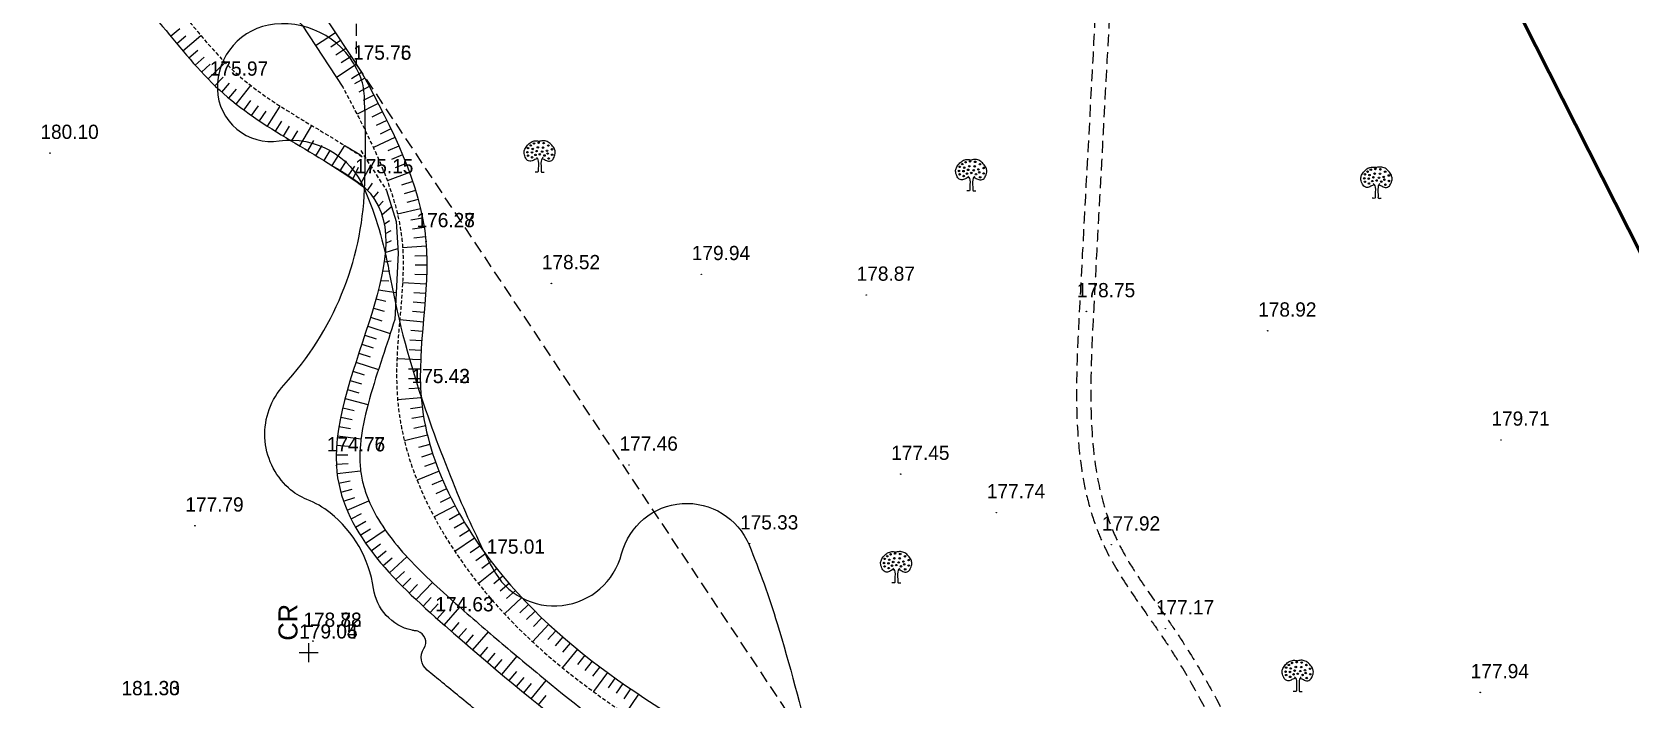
# Model space of a CAD drawing. Extents: x -83928 to -81707, y 15464 to 18601.
# Drawn here: x -83379.1 to -83042.4, y 17035.5 to 17176.1 of the extents above; entities that cross this region are included whole.
import ezdxf

# ---------------------------------------------------------------- set-up
doc = ezdxf.new("R2010")
doc.units = 0
doc.header["$MEASUREMENT"] = 0
for name, pattern in [('ACAD_ISO03W100', [30, 12, -18]), ('INTERROMPU', [0.75, 0.5, -0.25]), ('Parcelle', [1.2, 0.8, -0.4])]:
    doc.linetypes.add(name, pattern=pattern)
doc.layers.add('ACCE', color=4, linetype='INTERROMPU', lineweight=25)
doc.layers.add('Work', color=9, linetype='Continuous', lineweight=50)
for name, color, linetype in [('ALT', 7, 'Continuous'), ('CNiv_1', 1, 'Continuous'), ('CODE', 2, 'Continuous'), ('ECOULEMENT', 160, 'ACAD_ISO03W100'), ('LIMITE', 40, 'INTERROMPU'), ('POINTS', 3, 'Continuous'), ('Talus', 5, 'Continuous')]:
    doc.layers.add(name, color=color, linetype=linetype)
doc.styles.add('TEXT', font='cyr2.shx')

# ---------------------------------------------------------------- blocks, each defined once
blk = doc.blocks.new('C16')
for p, q in [((-1, 0), (1, 0)), ((0, -1), (0, 1))]:
    blk.add_line(p, q)
at = {"style": 'TEXT'}
blk.add_text('CR', height=2, dxfattribs=at).set_placement((1.28, 1.19))

msp = doc.modelspace()

# ---------------------------------------------------------------- linework, layer by layer
at = {"extrusion": (0.003135, -0.012036, 0.999923)}
for p, q in [((-83320.74, 17043.26, 198.73), (-83320.74, 17047.26, 198.78)), ((-83320.74, 17043.26, 198.73), (-83320.74, 17047.26, 198.78)), ((-83318.74, 17045.26, 198.75), (-83322.74, 17045.26, 198.76)), ((-83318.74, 17045.26, 198.75), (-83322.74, 17045.26, 198.76))]:
    msp.add_line(p, q, dxfattribs=at)
at = {"linetype": 'ByBlock', "extrusion": (0.000932032, -0.005533, 0.999984)}
for centre in [(-83274.65, 17150.14, -162.28), (-83274.52, 17151.01, -162.28), (-83273.96, 17151.57, -162.28), (-83273.7, 17150.09, -162.28), (-83273.55, 17150.83, -162.28), (-83273.27, 17151.98, -162.28), (-83272.96, 17149.57, -162.28), (-83272.73, 17150.37, -162.28), (-83272.47, 17151.14, -162.28), (-83272.32, 17152.13, -162.28), (-83272.06, 17149.7, -162.28), (-83271.55, 17150.27, -162.28), (-83271.35, 17151.11, -162.28), (-83271.24, 17152.06, -162.28), (-83270.55, 17150.44, -162.28), (-83270.4, 17149.86, -162.28), (-83270.25, 17151.54, -162.28), (-83269.48, 17150.75, -162.28), (-83269.45, 17149.6, -162.28), (-83274.52, 17149.42, -162.28), (-83273.68, 17149.06, -162.28), (-83271.06, 17149.45, -162.28), (-83270.19, 17148.81, -162.28), (-83183.73, 17146.19, -162.28), (-83183.61, 17147.06, -162.28), (-83183.04, 17147.63, -162.28), (-83182.63, 17146.88, -162.28), (-83182.35, 17148.03, -162.28), (-83181.81, 17146.42, -162.28), (-83181.56, 17147.19, -162.28), (-83181.4, 17148.19, -162.28), (-83180.64, 17146.32, -162.28), (-83180.43, 17147.16, -162.28), (-83180.33, 17148.11, -162.28), (-83179.64, 17146.5, -162.28), (-83179.33, 17147.6, -162.28), (-83178.56, 17146.81, -162.28), (-83096.97, 17146.46, -162.28), (-83096.02, 17146.61, -162.28), (-83094.95, 17146.54, -162.28), (-83183.61, 17145.48, -162.28), (-83182.79, 17146.14, -162.28), (-83182.76, 17145.12, -162.28), (-83182.04, 17145.63, -162.28), (-83181.15, 17145.76, -162.28), (-83180.15, 17145.5, -162.28), (-83179.48, 17145.91, -162.28), (-83179.28, 17144.86, -162.28), (-83178.54, 17145.66, -162.28), (-83098.35, 17144.62, -162.28), (-83098.23, 17145.49, -162.28), (-83098.23, 17143.9, -162.28), (-83097.66, 17146.05, -162.28), (-83097.41, 17144.57, -162.28), (-83097.38, 17143.54, -162.28), (-83097.25, 17145.31, -162.28), (-83096.66, 17144.05, -162.28), (-83096.43, 17144.85, -162.28), (-83096.18, 17145.62, -162.28), (-83095.77, 17144.18, -162.28), (-83095.26, 17144.75, -162.28), (-83095.05, 17145.59, -162.28), (-83094.77, 17143.93, -162.28), (-83094.26, 17144.92, -162.28), (-83094.1, 17144.34, -162.28), (-83093.95, 17146.02, -162.28), (-83093.9, 17143.29, -162.28), (-83093.18, 17145.23, -162.28), (-83093.16, 17144.08, -162.28), (-83198.15, 17065.39, -162.28), (-83197.2, 17065.54, -162.28), (-83196.13, 17065.46, -162.28), (-83199.53, 17063.54, -162.28), (-83199.41, 17064.41, -162.28), (-83199.41, 17062.83, -162.28), (-83198.84, 17064.98, -162.28), (-83198.59, 17063.49, -162.28), (-83198.56, 17062.47, -162.28), (-83198.43, 17064.23, -162.28), (-83197.84, 17062.98, -162.28), (-83197.61, 17063.77, -162.28), (-83197.36, 17064.54, -162.28), (-83196.95, 17063.11, -162.28), (-83196.44, 17063.67, -162.28), (-83196.23, 17064.52, -162.28), (-83195.95, 17062.85, -162.28), (-83195.44, 17063.85, -162.28), (-83195.28, 17063.26, -162.28), (-83195.13, 17064.95, -162.28), (-83195.08, 17062.21, -162.28), (-83194.36, 17064.16, -162.28), (-83194.34, 17063.01, -162.28), (-83114.25, 17042.07, -162.28), (-83113.56, 17042.48, -162.28), (-83112.61, 17042.64, -162.28), (-83111.54, 17042.56, -162.28), (-83110.54, 17042.05, -162.28), (-83114.94, 17040.64, -162.28), (-83114.81, 17041.51, -162.28), (-83114.81, 17039.92, -162.28), (-83113.99, 17040.59, -162.28), (-83113.97, 17039.56, -162.28), (-83113.84, 17041.33, -162.28), (-83113.25, 17040.08, -162.28), (-83113.02, 17040.87, -162.28), (-83112.77, 17041.64, -162.28), (-83112.36, 17040.2, -162.28), (-83111.84, 17040.77, -162.28), (-83111.64, 17041.61, -162.28), (-83111.36, 17039.95, -162.28), (-83110.85, 17040.95, -162.28), (-83110.69, 17040.36, -162.28), (-83110.49, 17039.31, -162.28), (-83109.77, 17041.25, -162.28), (-83109.74, 17040.1, -162.28)]:
    msp.add_circle(centre, 0.156, dxfattribs=at)
at = {"linetype": 'ByBlock'}
for points in [[(-83272.6, 17149.42, 10.22), (-83272.72, 17149.39, 10.22), (-83273.1, 17149.27, 10.22), (-83273.68, 17148.81, 10.22), (-83274.73, 17148.88, 10.22), (-83275.18, 17149.79, 10.23), (-83275.48, 17150.62, 10.23), (-83275.24, 17151.55, 10.24), (-83274.68, 17152.28, 10.24), (-83273.96, 17152.97, 10.24), (-83273.01, 17153.25, 10.24), (-83272.4, 17153.13, 10.24), (-83272.1, 17153.07, 10.24)], [(-83181.69, 17145.47, 10.12), (-83181.81, 17145.44, 10.12), (-83182.19, 17145.32, 10.12), (-83182.77, 17144.87, 10.11), (-83183.81, 17144.94, 10.11), (-83184.26, 17145.85, 10.12), (-83184.57, 17146.67, 10.12), (-83184.33, 17147.61, 10.13), (-83183.77, 17148.33, 10.13), (-83183.05, 17149.02, 10.14), (-83182.1, 17149.31, 10.14), (-83181.49, 17149.18, 10.14), (-83181.19, 17149.12, 10.14)], [(-83096.31, 17143.9, 10.03), (-83096.43, 17143.87, 10.03), (-83096.81, 17143.75, 10.03), (-83097.39, 17143.29, 10.02), (-83098.43, 17143.36, 10.03), (-83098.88, 17144.27, 10.03), (-83099.19, 17145.1, 10.04), (-83098.95, 17146.03, 10.04), (-83098.39, 17146.76, 10.05), (-83097.67, 17147.45, 10.05), (-83096.72, 17147.73, 10.05), (-83096.11, 17147.61, 10.05), (-83095.81, 17147.55, 10.05)], [(-83197.49, 17062.83, 9.67), (-83197.61, 17062.8, 9.67), (-83197.99, 17062.68, 9.67), (-83198.57, 17062.22, 9.67), (-83199.61, 17062.29, 9.67), (-83200.06, 17063.2, 9.68), (-83200.37, 17064.02, 9.68), (-83200.13, 17064.96, 9.69), (-83199.57, 17065.68, 9.69), (-83198.85, 17066.38, 9.69), (-83197.9, 17066.66, 9.69), (-83197.29, 17066.54, 9.69), (-83196.99, 17066.48, 9.69)], [(-83112.9, 17039.92, 9.47), (-83113.02, 17039.89, 9.47), (-83113.4, 17039.77, 9.47), (-83113.97, 17039.31, 9.47), (-83115.02, 17039.39, 9.47), (-83115.47, 17040.29, 9.47), (-83115.78, 17041.12, 9.48), (-83115.54, 17042.06, 9.48), (-83114.98, 17042.78, 9.49), (-83114.26, 17043.47, 9.49), (-83113.31, 17043.76, 9.49), (-83112.7, 17043.63, 9.49), (-83112.4, 17043.57, 9.49)]]:
    msp.add_open_spline(points, degree=3, knots=[0.251632, 0.251632, 0.251632, 0.251632, 0.437955, 0.853553, 1.334497, 1.754172, 2.275549, 2.6296, 3.144963, 3.634468, 4.105014, 4.559575, 4.559575, 4.559575, 4.559575], dxfattribs=at)
for points in [[(-83271.6, 17149.42, 10.22), (-83271.48, 17149.39, 10.22), (-83271.1, 17149.27, 10.22), (-83270.52, 17148.81, 10.22), (-83269.48, 17148.88, 10.22), (-83269.03, 17149.79, 10.22), (-83268.72, 17150.62, 10.23), (-83268.96, 17151.55, 10.23), (-83269.52, 17152.28, 10.24), (-83270.24, 17152.97, 10.24), (-83271.19, 17153.25, 10.24), (-83271.8, 17153.13, 10.24), (-83272.1, 17153.07, 10.24)], [(-83180.69, 17145.47, 10.11), (-83180.57, 17145.44, 10.11), (-83180.19, 17145.32, 10.11), (-83179.61, 17144.87, 10.11), (-83178.57, 17144.94, 10.11), (-83178.11, 17145.85, 10.11), (-83177.81, 17146.67, 10.12), (-83178.05, 17147.61, 10.12), (-83178.61, 17148.33, 10.13), (-83179.33, 17149.02, 10.13), (-83180.28, 17149.31, 10.14), (-83180.89, 17149.18, 10.14), (-83181.19, 17149.12, 10.14)], [(-83095.31, 17143.9, 10.03), (-83095.19, 17143.87, 10.03), (-83094.81, 17143.75, 10.03), (-83094.23, 17143.29, 10.02), (-83093.18, 17143.36, 10.02), (-83092.73, 17144.27, 10.03), (-83092.43, 17145.1, 10.03), (-83092.67, 17146.03, 10.04), (-83093.23, 17146.76, 10.04), (-83093.95, 17147.45, 10.04), (-83094.9, 17147.73, 10.05), (-83095.51, 17147.61, 10.05), (-83095.81, 17147.55, 10.05)], [(-83196.49, 17062.83, 9.67), (-83196.37, 17062.8, 9.67), (-83195.99, 17062.68, 9.67), (-83195.41, 17062.22, 9.67), (-83194.36, 17062.29, 9.67), (-83193.91, 17063.2, 9.67), (-83193.61, 17064.02, 9.68), (-83193.85, 17064.96, 9.68), (-83194.41, 17065.68, 9.69), (-83195.13, 17066.38, 9.69), (-83196.08, 17066.66, 9.69), (-83196.69, 17066.54, 9.69), (-83196.99, 17066.48, 9.69)], [(-83111.9, 17039.92, 9.47), (-83111.78, 17039.89, 9.47), (-83111.4, 17039.77, 9.47), (-83110.82, 17039.31, 9.46), (-83109.77, 17039.39, 9.46), (-83109.32, 17040.3, 9.47), (-83109.02, 17041.12, 9.47), (-83109.26, 17042.06, 9.48), (-83109.82, 17042.78, 9.48), (-83110.53, 17043.47, 9.48), (-83111.49, 17043.76, 9.49), (-83112.1, 17043.63, 9.49), (-83112.4, 17043.57, 9.49)]]:
    msp.add_open_spline(points, degree=3, knots=[0.251632, 0.251632, 0.251632, 0.251632, 0.437955, 0.853553, 1.334497, 1.754172, 2.275549, 2.6296, 3.144963, 3.634468, 4.105014, 4.559575, 4.559575, 4.559575, 4.559575])
for points in [[(-83272.78, 17149.7, 10.22), (-83272.58, 17149.42, 10.22), (-83272.4, 17148.91, 10.22), (-83272.4, 17146.83, 10.21), (-83272.4, 17146.7, 10.21), (-83273.04, 17146.6, 10.21)], [(-83271.4, 17149.7, 10.22), (-83271.6, 17149.42, 10.22), (-83271.78, 17148.91, 10.22), (-83271.78, 17146.83, 10.21), (-83271.78, 17146.7, 10.21), (-83271.14, 17146.6, 10.21)], [(-83181.87, 17145.75, 10.12), (-83181.66, 17145.47, 10.12), (-83181.48, 17144.96, 10.11), (-83181.48, 17142.89, 10.1), (-83181.48, 17142.76, 10.1), (-83182.12, 17142.66, 10.1)], [(-83180.48, 17145.75, 10.12), (-83180.69, 17145.47, 10.11), (-83180.87, 17144.96, 10.11), (-83180.87, 17142.89, 10.1), (-83180.87, 17142.76, 10.1), (-83180.23, 17142.66, 10.1)], [(-83096.49, 17144.18, 10.03), (-83096.28, 17143.9, 10.03), (-83096.1, 17143.39, 10.02), (-83096.1, 17141.31, 10.01), (-83096.1, 17141.19, 10.01), (-83096.74, 17141.08, 10.01)], [(-83095.1, 17144.18, 10.03), (-83095.31, 17143.9, 10.03), (-83095.49, 17143.39, 10.02), (-83095.49, 17141.31, 10.01), (-83095.49, 17141.19, 10.01), (-83094.85, 17141.08, 10.01)], [(-83197.67, 17063.11, 9.67), (-83197.46, 17062.83, 9.67), (-83197.28, 17062.31, 9.67), (-83197.28, 17060.24, 9.66), (-83197.28, 17060.11, 9.66), (-83197.92, 17060.01, 9.66)], [(-83196.28, 17063.11, 9.67), (-83196.49, 17062.83, 9.67), (-83196.67, 17062.31, 9.67), (-83196.67, 17060.24, 9.66), (-83196.67, 17060.11, 9.66), (-83196.03, 17060.01, 9.66)], [(-83113.07, 17040.2, 9.47), (-83112.87, 17039.92, 9.47), (-83112.69, 17039.41, 9.46), (-83112.69, 17037.34, 9.45), (-83112.69, 17037.21, 9.45), (-83113.33, 17037.11, 9.45)], [(-83111.69, 17040.2, 9.47), (-83111.9, 17039.92, 9.47), (-83112.08, 17039.41, 9.46), (-83112.08, 17037.34, 9.45), (-83112.08, 17037.21, 9.45), (-83111.44, 17037.11, 9.45)]]:
    msp.add_spline(points, degree=3, dxfattribs=at)
at = {"layer": 'ACCE', "linetype": 'INTERROMPU', "ltscale": 5}
for points, knots in [([(-83233.9, 17733.51, 206.77), (-83233.53, 17729.41, 206.72), (-83233.17, 17725.3, 206.67), (-83232.41, 17718.6, 206.58), (-83232.07, 17716.01, 206.55), (-83230.88, 17708.25, 206.45), (-83229.84, 17703.13, 206.39), (-83227.33, 17692.98, 206.26), (-83225.87, 17687.95, 206.19), (-83221.02, 17673, 206), (-83217.15, 17663.22, 205.87), (-83211.43, 17649.82, 205.69), (-83209.78, 17646.08, 205.64), (-83206.47, 17638.64, 205.54), (-83204.81, 17634.94, 205.49), (-83201.81, 17628.12, 205.4), (-83200.47, 17625, 205.36), (-83197.85, 17618.75, 205.27), (-83196.57, 17615.62, 205.23), (-83192.84, 17606.19, 205.11), (-83190.48, 17599.88, 205.02), (-83183.75, 17580.86, 204.77), (-83179.76, 17568.07, 204.61), (-83169.1, 17529.37, 204.11), (-83163.76, 17503.13, 203.77), (-83148.64, 17400.87, 202.5), (-83148.84, 17322.19, 201.55), (-83152.38, 17235.24, 200.51), (-83152.66, 17228.63, 200.44), (-83153.58, 17208.79, 200.2), (-83154.25, 17195.52, 200.04), (-83155.29, 17175.82, 199.81), (-83155.63, 17169.43, 199.73), (-83156.66, 17150.22, 199.5), (-83157.36, 17137.39, 199.35), (-83158.18, 17121.77, 199.17), (-83158.33, 17119.02, 199.13), (-83158.61, 17113.51, 199.07), (-83158.75, 17110.75, 199.04), (-83159.05, 17102.49, 198.94), (-83159.1, 17097.01, 198.87), (-83158.57, 17088.78, 198.77), (-83158.27, 17085.94, 198.74), (-83157.47, 17081.04, 198.67), (-83157.03, 17078.95, 198.65), (-83155.97, 17074.95, 198.6), (-83155.36, 17073.03, 198.57), (-83154.14, 17069.86, 198.53), (-83153.59, 17068.57, 198.51), (-83151.64, 17064.57, 198.46), (-83150.05, 17061.95, 198.42), (-83146.67, 17056.82, 198.35), (-83144.87, 17054.32, 198.31), (-83142.25, 17050.57, 198.26), (-83141.39, 17049.34, 198.24), (-83139.73, 17046.84, 198.21), (-83138.91, 17045.58, 198.19), (-83136.52, 17041.77, 198.14), (-83135, 17039.19, 198.1), (-83130.64, 17031.34, 197.99), (-83128.03, 17025.96, 197.92), (-83123.34, 17014.78, 197.77), (-83121.29, 17008.97, 197.69), (-83119.3, 17002.05, 197.6), (-83119.01, 17001.03, 197.59), (-83118.74, 17000, 197.58)], [0, 0, 0, 0, 12.327592, 12.327592, 20.115185, 20.115185, 35.690369, 35.690369, 51.265554, 51.265554, 82.415924, 82.415924, 94.599801, 94.599801, 106.783679, 106.783679, 117.042177, 117.042177, 127.300676, 127.300676, 147.817673, 147.817673, 188.851667, 188.851667, 270.919656, 270.919656, 504.266791, 504.266791, 523.408174, 523.408174, 561.690939, 561.690939, 580.062827, 580.062827, 616.806602, 616.806602, 624.666597, 624.666597, 632.526593, 632.526593, 648.246583, 648.246583, 656.641025, 656.641025, 663.01911, 663.01911, 669.054099, 669.054099, 673.230966, 673.230966, 682.320154, 682.320154, 691.409342, 691.409342, 695.886005, 695.886005, 700.362668, 700.362668, 709.315994, 709.315994, 727.222646, 727.222646, 745.789014, 745.789014, 749.014873, 749.014873, 749.014873, 749.014873]), ([(-83230.54, 17729.67, 206.71), (-83230.29, 17726.91, 206.68), (-83230.02, 17724.15, 206.64), (-83229.41, 17718.85, 206.58), (-83229.08, 17716.29, 206.55), (-83227.91, 17708.67, 206.45), (-83226.87, 17703.63, 206.39), (-83224.39, 17693.62, 206.26), (-83222.95, 17688.65, 206.19), (-83218.13, 17673.86, 206), (-83214.29, 17664.14, 205.87), (-83208.5, 17650.61, 205.69), (-83206.78, 17646.7, 205.64), (-83203.3, 17638.89, 205.53), (-83201.55, 17634.99, 205.48), (-83198.23, 17627.41, 205.38), (-83196.66, 17623.72, 205.33), (-83193.62, 17616.31, 205.23), (-83192.14, 17612.6, 205.18), (-83187.83, 17601.44, 205.03), (-83185.14, 17593.96, 204.93), (-83177.56, 17571.4, 204.64), (-83173.16, 17556.21, 204.44), (-83161.76, 17510.2, 203.85), (-83156.52, 17478.97, 203.46), (-83144.4, 17368.35, 202.09), (-83146.72, 17286.54, 201.11), (-83151.16, 17197.42, 200.06), (-83151.46, 17191.54, 199.99), (-83152.38, 17173.88, 199.78), (-83153.02, 17162.08, 199.64), (-83153.87, 17146.3, 199.45), (-83154.09, 17142.32, 199.4), (-83154.54, 17133.9, 199.3), (-83154.78, 17129.45, 199.25), (-83155.15, 17122.38, 199.16), (-83155.28, 17119.77, 199.13), (-83155.69, 17111.93, 199.04), (-83155.95, 17106.72, 198.98), (-83156.05, 17095.5, 198.84), (-83155.8, 17089.54, 198.77), (-83154.41, 17080.86, 198.66), (-83153.74, 17077.94, 198.63), (-83152.23, 17073.17, 198.56), (-83151.51, 17071.28, 198.54), (-83150.07, 17068.15, 198.5), (-83149.41, 17066.89, 198.48), (-83147.99, 17064.39, 198.44), (-83147.23, 17063.15, 198.43), (-83144.83, 17059.44, 198.37), (-83143.09, 17056.99, 198.34), (-83140.39, 17053.16, 198.29), (-83139.44, 17051.79, 198.27), (-83137.58, 17049.04, 198.23), (-83136.68, 17047.65, 198.21), (-83134.02, 17043.44, 198.15), (-83132.33, 17040.58, 198.11), (-83127.53, 17031.89, 197.99), (-83124.69, 17025.91, 197.91), (-83120.19, 17014.81, 197.76), (-83118.42, 17009.73, 197.69), (-83116.46, 17003.06, 197.61), (-83116.04, 17001.53, 197.59), (-83115.64, 17000, 197.57)], [4.124484, 4.124484, 4.124484, 4.124484, 12.445479, 12.445479, 20.246294, 20.246294, 35.847925, 35.847925, 51.449556, 51.449556, 82.652817, 82.652817, 95.459944, 95.459944, 108.26707, 108.26707, 120.324294, 120.324294, 132.381518, 132.381518, 156.495965, 156.495965, 204.72486, 204.72486, 301.18265, 301.18265, 541.306805, 541.306805, 558.239841, 558.239841, 592.105912, 592.105912, 603.477058, 603.477058, 616.212297, 616.212297, 623.674417, 623.674417, 638.598656, 638.598656, 656.415944, 656.415944, 665.823083, 665.823083, 672.282671, 672.282671, 676.771569, 676.771569, 681.260468, 681.260468, 690.238265, 690.238265, 695.10295, 695.10295, 699.967635, 699.967635, 709.697004, 709.697004, 729.155744, 729.155744, 745.094776, 745.094776, 749.806585, 749.806585, 749.806585, 749.806585])]:
    msp.add_open_spline(points, degree=3, knots=knots, dxfattribs=at)
at = {"layer": 'CNiv_1', "elevation": 175}
for points in [[(-83244.24, 17000, 0.088029), (-83245, 17000.75, 0.068717), (-83246.71, 17001.61, -0.089389), (-83248, 17002.33, -0.000138), (-83252.42, 17005.96, -0.000018), (-83285.33, 17033, -0.000015), (-83292.63, 17038.99, -0.000036), (-83295.8, 17041.6, -0.38176), (-83296.5, 17046.15, 0.493797), (-83297.8, 17049.8, 0.060424), (-83298.27, 17049.89, -0.038872), (-83299, 17050, -0.310178), (-83307.12, 17058.83, 0.191859), (-83316.25, 17074.75, 0.073047), (-83321.13, 17077.58, -0.090366), (-83325, 17080, -0.41464), (-83325.98, 17101.69, 0.177424), (-83309, 17143, 0.020097), (-83309.03, 17162.57, 0.087283), (-83310, 17167, 0.331548), (-83327.95, 17177.78, 0.395131), (-83340, 17164, 0.447148), (-83326.99, 17153.14, -0.341569), (-83309, 17143, -0.05514)], [(-83309, 17143, -0.05514), (-83303.85, 17125.69, 0.036064), (-83297, 17099, 0.01788), (-83289.47, 17078.93, 0.021789), (-83282, 17063, 0.686467), (-83254.84, 17066.12, -0.719572), (-83228, 17068, -0.024936), (-83222.08, 17051.45, -0.016), (-83215, 17025, -0.00474), (-83209.41, 17000, -0.727852)]]:
    msp.add_lwpolyline(points, format="xyb", dxfattribs=at)
at = {"layer": 'ECOULEMENT', "linetype": 'Parcelle', "extrusion": (0.000932032, -0.005533, 0.999984)}
msp.add_line((-83309.81, 17151.11, 10.27), (-83304.36, 17142.68, 10.21), dxfattribs=at)
at = {"layer": 'ECOULEMENT', "linetype": 'ByBlock', "extrusion": (0.000932032, -0.005533, 0.999984)}
for p, q in [((-83304.36, 17142.68, 10.21), (-83302.33, 17136.18, 10.18)), ((-83302.33, 17136.18, 10.18), (-83301.92, 17129.48, 10.14)), ((-83301.92, 17129.48, 10.14), (-83302.64, 17115.53, 199.54))]:
    msp.add_line(p, q, dxfattribs=at)
at = {"layer": 'ECOULEMENT', "linetype": 'ByBlock', "extrusion": (0.000932032, -0.005533, 0.999984), "elevation": 31.48}
for points in [[(-83505.48, 17305.57), (-83476.11, 17289.41), (-83458.77, 17277.35), (-83454.81, 17255.58), (-83461.11, 17235.59), (-83461.24, 17231.75), (-83459.63, 17227.3), (-83456.04, 17225.82), (-83443.11, 17223.51), (-83416.6, 17221.72), (-83410.91, 17223.45), (-83407.73, 17227.33), (-83407.93, 17239.43), (-83410.41, 17248.34), (-83413.63, 17256.25), (-83413.88, 17258.85), (-83412.92, 17259.34), (-83411.15, 17258.6), (-83393.45, 17231.27), (-83386.58, 17222.91), (-83376.49, 17213.4), (-83365.29, 17207.58), (-83347.12, 17202.71), (-83332.4, 17195.01), (-83318.41, 17181.16), (-83309.55, 17167.67)], [(-83443.23, 17218.51), (-83416.02, 17216.67), (-83408, 17219.11), (-83402.7, 17225.58), (-83402.89, 17236.64), (-83397.49, 17228.32), (-83390.24, 17219.49), (-83379.41, 17209.28), (-83367.11, 17202.89), (-83348.95, 17198.03), (-83335.38, 17190.93), (-83322.3, 17177.98), (-83313.73, 17164.93)]]:
    msp.add_lwpolyline(points, dxfattribs=at)
at = {"layer": 'ECOULEMENT', "linetype": 'ByBlock'}
for points, knots in [([(-83525.14, 17303.6, 202.51), (-83525.28, 17296.02, 202.42), (-83525.74, 17270.83, 202.11), (-83451.94, 17287.16, 202.08), (-83493.93, 17238.83, 201.63), (-83471.91, 17201.99, 201.12), (-83459.32, 17228.24, 201.39), (-83439.01, 17179.31, 200.74), (-83398.49, 17202.28, 200.89), (-83358.7, 17190.42, 200.62), (-83341.85, 17160.37, 200.21), (-83318.8, 17150.65, 200.02), (-83308.96, 17143.29, 199.9), (-83308.94, 17143.28, 199.9)], [0, 0, 0, 0, 19.919287, 66.163946, 115.959373, 134.84595, 147.715325, 170.166661, 229.505256, 253.244601, 288.827492, 325.704265, 325.754328, 325.754328, 325.754328, 325.754328]), ([(-83525.14, 17303.6, 202.51), (-83525.28, 17296.02, 202.42), (-83525.74, 17270.83, 202.11), (-83451.94, 17287.16, 202.08), (-83493.93, 17238.83, 201.63), (-83471.91, 17201.99, 201.12), (-83459.32, 17228.24, 201.39), (-83439.01, 17179.31, 200.74), (-83398.49, 17202.28, 200.89), (-83358.7, 17190.42, 200.62), (-83341.85, 17160.37, 200.21), (-83318.8, 17150.65, 200.02), (-83308.96, 17143.29, 199.9), (-83308.94, 17143.28, 199.9)], [0, 0, 0, 0, 19.919287, 66.163946, 115.959373, 134.84595, 147.715325, 170.166661, 229.505256, 253.244601, 288.827492, 325.704265, 325.754328, 325.754328, 325.754328, 325.754328]), ([(-83313.16, 17152.18, 200.02), (-83312.76, 17151.94, 200.01), (-83312.35, 17151.71, 200.01), (-83311.18, 17151.01, 200), (-83310.4, 17150.54, 199.99), (-83309.62, 17150.04, 199.98)], [0, 0, 0, 0, 1.317595, 1.317595, 3.769686, 3.769686, 3.769686, 3.769686]), ([(-83302.64, 17115.53, 199.54), (-83303.46, 17112.87, 199.52), (-83304.35, 17110.21, 199.49), (-83306.21, 17104.58, 199.42), (-83307.17, 17101.62, 199.39), (-83308.75, 17095.9, 199.33), (-83309.37, 17093.14, 199.3), (-83309.85, 17089.5, 199.25), (-83309.94, 17088.46, 199.24), (-83310, 17086.73, 199.22), (-83310, 17086.02, 199.21), (-83309.94, 17084.78, 199.2), (-83309.9, 17084.23, 199.19), (-83309.76, 17083.15, 199.18), (-83309.68, 17082.61, 199.17), (-83309.36, 17081.01, 199.15), (-83309.07, 17079.97, 199.14), (-83308.06, 17077.04, 199.1), (-83307.16, 17075.17, 199.07), (-83304.94, 17071.49, 199.02), (-83303.61, 17069.66, 199), (-83300.63, 17066.05, 198.94), (-83298.97, 17064.27, 198.92), (-83295.44, 17060.76, 198.86), (-83293.57, 17059.02, 198.84), (-83290.04, 17055.85, 198.79), (-83288.39, 17054.4, 198.76), (-83285.1, 17051.54, 198.72), (-83283.47, 17050.12, 198.7), (-83278.57, 17045.95, 198.63), (-83275.33, 17043.23, 198.59), (-83265.64, 17035.26, 198.46), (-83259.24, 17030.18, 198.38), (-83246.09, 17019.93, 198.22), (-83239.34, 17014.77, 198.13), (-83232.57, 17009.61, 198.05)], [37.353509, 37.353509, 37.353509, 37.353509, 44.499459, 44.499459, 52.614956, 52.614956, 60.730453, 60.730453, 64.126973, 64.126973, 66.600299, 66.600299, 68.622126, 68.622126, 70.643952, 70.643952, 74.687606, 74.687606, 82.044876, 82.044876, 89.402145, 89.402145, 96.759414, 96.759414, 104.089859, 104.089859, 110.300238, 110.300238, 116.510618, 116.510618, 128.931378, 128.931378, 153.772896, 153.772896, 180.172864, 180.172864, 180.172864, 180.172864])]:
    msp.add_open_spline(points, degree=3, knots=knots, dxfattribs=at)
at = {"layer": 'ECOULEMENT', "linetype": 'Parcelle'}
for points, knots in [([(-83448.7, 17215.68, 201.21), (-83448.45, 17215.32, 201.2), (-83448.2, 17214.95, 201.2), (-83447.04, 17213.22, 201.17), (-83446.14, 17211.83, 201.15), (-83444.36, 17209.18, 201.12), (-83443.47, 17207.92, 201.1), (-83442.14, 17206.21, 201.07), (-83441.68, 17205.66, 201.07), (-83440.74, 17204.63, 201.05), (-83440.27, 17204.15, 201.04), (-83438.85, 17202.81, 201.02), (-83437.89, 17202.06, 201.01), (-83435.55, 17200.5, 200.98), (-83434.16, 17199.8, 200.97), (-83431.23, 17198.72, 200.95), (-83429.7, 17198.34, 200.94), (-83426.48, 17197.84, 200.92), (-83424.79, 17197.73, 200.92), (-83421.25, 17197.72, 200.91), (-83419.41, 17197.83, 200.9), (-83414.51, 17198.31, 200.89), (-83411.37, 17198.8, 200.89), (-83404.9, 17199.86, 200.88), (-83401.56, 17200.43, 200.88), (-83394.73, 17201.31, 200.87), (-83391.25, 17201.61, 200.86), (-83386.63, 17201.58, 200.84), (-83385.55, 17201.53, 200.84), (-83383.39, 17201.38, 200.83), (-83382.32, 17201.27, 200.83), (-83379.12, 17200.85, 200.81), (-83377.02, 17200.43, 200.8), (-83370.85, 17198.78, 200.76), (-83366.92, 17197.14, 200.73), (-83362.21, 17194.3, 200.68), (-83361.14, 17193.58, 200.67), (-83359.08, 17192.06, 200.64), (-83358.09, 17191.27, 200.63), (-83354.75, 17188.36, 200.58), (-83352.6, 17186.11, 200.55), (-83348.56, 17181.54, 200.48), (-83346.66, 17179.22, 200.45), (-83342.93, 17174.72, 200.38), (-83341.09, 17172.55, 200.35), (-83338.24, 17169.52, 200.31), (-83337.25, 17168.53, 200.29), (-83334.25, 17165.78, 200.25), (-83332.08, 17164.1, 200.22), (-83327.46, 17160.89, 200.17), (-83325.02, 17159.36, 200.14), (-83319.97, 17156.3, 200.09), (-83317.37, 17154.78, 200.06), (-83312.99, 17152.08, 200.02), (-83311.21, 17150.96, 200), (-83309.45, 17149.77, 199.98)], [160.719011, 160.719011, 160.719011, 160.719011, 161.737018, 161.737018, 165.51899, 165.51899, 169.300963, 169.300963, 171.385845, 171.385845, 173.470727, 173.470727, 177.640492, 177.640492, 183.510158, 183.510158, 189.379824, 189.379824, 195.24949, 195.24949, 201.119155, 201.119155, 210.301728, 210.301728, 219.484301, 219.484301, 228.666873, 228.666873, 231.481073, 231.481073, 234.295272, 234.295272, 239.923671, 239.923671, 251.18047, 251.18047, 254.634197, 254.634197, 258.087924, 258.087924, 266.799629, 266.799629, 275.511334, 275.511334, 284.223039, 284.223039, 288.78013, 288.78013, 297.730147, 297.730147, 306.680164, 306.680164, 315.630181, 315.630181, 321.694088, 321.694088, 321.694088, 321.694088]), ([(-83313.82, 17164.9, 200.17), (-83311.65, 17160.83, 200.12), (-83309.52, 17156.82, 200.06), (-83305.77, 17148.89, 199.96), (-83304.15, 17144.97, 199.9), (-83302.53, 17139.63, 199.83), (-83302.15, 17138.18, 199.82), (-83301.52, 17135.23, 199.78), (-83301.28, 17133.72, 199.76), (-83301.04, 17131.47, 199.73), (-83300.98, 17130.72, 199.72), (-83300.9, 17129.21, 199.7), (-83300.88, 17128.44, 199.69), (-83300.86, 17126.11, 199.67), (-83300.92, 17124.51, 199.65), (-83301.17, 17119.92, 199.59), (-83301.47, 17116.84, 199.56), (-83302.01, 17110.5, 199.48), (-83302.24, 17107.23, 199.44), (-83302.25, 17102.27, 199.38), (-83302.2, 17100.63, 199.36), (-83301.96, 17097.47, 199.33), (-83301.78, 17095.98, 199.31), (-83301.3, 17093.03, 199.27), (-83301, 17091.56, 199.25), (-83299.94, 17087.21, 199.2), (-83299.02, 17084.38, 199.16), (-83295.42, 17075.3, 199.04), (-83292, 17069.36, 198.96), (-83286.44, 17061.61, 198.84), (-83284.7, 17059.39, 198.81), (-83281.09, 17055.14, 198.75), (-83279.21, 17053.1, 198.72), (-83273.4, 17047.23, 198.63), (-83269.29, 17043.63, 198.57), (-83256.59, 17033.68, 198.42), (-83247.54, 17028.01, 198.32), (-83233.56, 17019.92, 198.18), (-83228.75, 17017.24, 198.13), (-83223.95, 17014.58, 198.08)], [0, 0, 0, 0, 13.35197, 13.35197, 26.703941, 26.703941, 31.703517, 31.703517, 36.930492, 36.930492, 39.497414, 39.497414, 42.064335, 42.064335, 47.198179, 47.198179, 56.509837, 56.509837, 65.821494, 65.821494, 70.345245, 70.345245, 74.434265, 74.434265, 78.523286, 78.523286, 86.701328, 86.701328, 105.360058, 105.360058, 113.261267, 113.261267, 121.162477, 121.162477, 136.964896, 136.964896, 168.045051, 168.045051, 184.189466, 184.189466, 184.189466, 184.189466])]:
    msp.add_open_spline(points, degree=3, knots=knots, dxfattribs=at)
at = {"layer": 'ECOULEMENT', "linetype": 'ByBlock'}
for points in [[(-83309.4, 17167.25, 200.19), (-83296.07, 17131.99, 199.72), (-83297.07, 17099.09, 199.33), (-83281.26, 17063.15, 198.85), (-83221.53, 17018.95, 198.13)], [(-83309.4, 17167.25, 200.19), (-83296.07, 17131.99, 199.72), (-83297.07, 17099.09, 199.33), (-83281.26, 17063.15, 198.85), (-83221.53, 17018.95, 198.13)], [(-83315.68, 17147.86, 199.97), (-83308.99, 17143.31, 199.9), (-83314.94, 17084.69, 199.21), (-83292.08, 17050.99, 198.73), (-83235.61, 17005.63, 198.01)], [(-83315.68, 17147.86, 199.97), (-83308.99, 17143.31, 199.9), (-83314.94, 17084.69, 199.21), (-83292.08, 17050.99, 198.73), (-83235.61, 17005.63, 198.01)]]:
    msp.add_spline(points, degree=3, dxfattribs=at)
msp.add_open_spline([(-83296.07, 17131.99, 199.72), (-83296.06, 17131.98, 199.72), (-83296.05, 17131.97, 199.72), (-83296.04, 17131.96, 199.72)], degree=3, dxfattribs=at)
msp.add_open_spline([(-83296.07, 17131.99, 199.72), (-83296.06, 17131.98, 199.72), (-83296.05, 17131.97, 199.72), (-83296.04, 17131.96, 199.72)], degree=3, dxfattribs=at)
at = {"layer": 'LIMITE', "linetype": 'INTERROMPU', "ltscale": 5, "extrusion": (0.000932032, -0.005533, 0.999984)}
msp.add_line((-83310.74, 17169.29, 203.45), (-83215.05, 17025.36, 198.18), dxfattribs=at)
at = {"layer": 'LIMITE', "linetype": 'INTERROMPU', "ltscale": 5, "extrusion": (0.000932032, -0.005533, 0.999984), "elevation": 30.8}
msp.add_lwpolyline([(-83344.15, 17655.6), (-83342.59, 17601.17), (-83335.84, 17541.84), (-83332.3, 17493.27), (-83327.61, 17446.34), (-83323.45, 17400.71), (-83320.23, 17365.45), (-83317.91, 17335.29), (-83315.23, 17302.41), (-83310.97, 17245.76), (-83310.9, 17169.72)], dxfattribs=at)
at = {"layer": 'POINTS', "extrusion": (0.002059, -0.012217, 0.999923)}
for centre in [(-83309.64, 17166.33, -182.42), (-83309.64, 17166.32, -182.42), (-83339.82, 17162.96, -182.42), (-83339.82, 17162.95, -182.42), (-83375.52, 17149.63, -182.42), (-83375.51, 17149.63, -182.42), (-83309.23, 17142.38, -182.42), (-83309.22, 17142.38, -182.42), (-83296.27, 17131.02, -182.42), (-83296.26, 17131.01, -182.42), (-83238.28, 17124.08, -182.42), (-83238.28, 17124.08, -182.42), (-83269.88, 17122.16, -182.42), (-83269.88, 17122.16, -182.42), (-83203.55, 17119.73, -182.42), (-83203.55, 17119.73, -182.42), (-83157.15, 17116.25, -182.42), (-83157.15, 17116.25, -182.42), (-83118.96, 17112.18, -182.42), (-83118.96, 17112.18, -182.42), (-83297.32, 17098.15, -182.42), (-83297.3, 17098.15, -182.42), (-83069.82, 17089.18, -182.42), (-83069.82, 17089.18, -182.42), (-83315.18, 17083.76, -182.42), (-83315.17, 17083.76, -182.42), (-83253.5, 17083.91, -182.42), (-83253.5, 17083.91, -182.42), (-83196.27, 17081.97, -182.42), (-83196.27, 17081.97, -182.42), (-83176.11, 17073.86, -182.42), (-83176.11, 17073.86, -182.42), (-83344.98, 17071.08, -182.42), (-83344.97, 17071.07, -182.42), (-83228.12, 17067.3, -182.42), (-83228.12, 17067.3, -182.42), (-83151.89, 17067.08, -182.42), (-83151.89, 17067.08, -182.42), (-83281.5, 17062.21, -182.42), (-83281.49, 17062.2, -182.42), (-83292.32, 17050.05, -182.42), (-83292.31, 17050.04, -182.42), (-83140.51, 17049.4, -182.42), (-83140.51, 17049.4, -182.42), (-83320.12, 17046.77, -182.42), (-83320.11, 17046.78, -182.42), (-83320.98, 17044.32, -182.42), (-83320.98, 17044.32, -182.42), (-83320.97, 17044.31, -182.42), (-83320.97, 17044.31, -182.42), (-83074.19, 17035.94, -182.42), (-83074.19, 17035.94, -182.42)]:
    msp.add_circle(centre, 0.05, dxfattribs=at)
at = {"layer": 'Talus', "linetype": 'ByBlock', "extrusion": (0.000932032, -0.005533, 0.999984)}
for p, q in [((-83349.86, 17175.25, 200.41), (-83347.93, 17176.84, 200.42)), ((-83348.58, 17173.71, 200.39), (-83346.66, 17175.31, 200.4)), ((-83347.3, 17172.17, 200.37), (-83343.47, 17175.39, 200.39)), ((-83315.13, 17175.97, 204.17), (-83319.31, 17173.23, 204.16)), ((-83314.04, 17174.3, 204.16), (-83316.13, 17172.93, 204.15)), ((-83346.01, 17170.65, 200.34), (-83344.11, 17172.28, 200.36)), ((-83344.69, 17169.14, 200.32), (-83342.82, 17170.8, 200.34)), ((-83312.94, 17172.63, 204.15), (-83315.03, 17171.26, 204.14)), ((-83311.84, 17170.96, 204.14), (-83313.93, 17169.59, 204.13)), ((-83343.35, 17167.66, 200.3), (-83341.51, 17169.36, 200.31)), ((-83341.97, 17166.21, 200.28), (-83338.39, 17169.7, 200.31)), ((-83310.74, 17169.29, 204.13), (-83314.92, 17166.54, 204.12)), ((-83309.65, 17167.61, 204.12), (-83311.74, 17166.24, 204.11)), ((-83340.55, 17164.8, 200.26), (-83338.82, 17166.6, 200.27)), ((-83339.09, 17163.44, 200.24), (-83337.42, 17165.3, 200.25)), ((-83337.57, 17162.14, 200.22), (-83335.97, 17164.06, 200.23)), ((-83336.02, 17160.88, 200.2), (-83332.94, 17164.82, 200.23)), ((-83308.93, 17166.36, 200.18), (-83311.14, 17165.19, 200.17)), ((-83308, 17164.6, 200.15), (-83310.21, 17163.43, 200.15)), ((-83334.42, 17159.67, 200.18), (-83332.94, 17161.69, 200.2)), ((-83332.8, 17158.51, 200.16), (-83331.36, 17160.56, 200.18)), ((-83329.47, 17156.28, 200.12), (-83326.77, 17160.48, 200.16)), ((-83306.14, 17161.05, 200.1), (-83310.58, 17158.76, 200.09)), ((-83307.06, 17162.83, 200.13), (-83309.28, 17161.67, 200.12)), ((-83331.15, 17157.38, 200.14), (-83329.76, 17159.46, 200.16)), ((-83327.78, 17155.21, 200.1), (-83326.46, 17157.33, 200.12)), ((-83305.23, 17159.27, 200.08), (-83307.46, 17158.14, 200.07)), ((-83304.33, 17157.49, 200.06), (-83306.57, 17156.38, 200.05)), ((-83326.08, 17154.16, 200.08), (-83324.78, 17156.29, 200.1)), ((-83324.37, 17153.12, 200.07), (-83323.08, 17155.26, 200.09)), ((-83322.66, 17152.09, 200.05), (-83320.09, 17156.39, 200.09)), ((-83302.6, 17153.88, 200.01), (-83307.14, 17151.78, 200)), ((-83303.46, 17155.69, 200.03), (-83305.71, 17154.61, 200.02)), ((-83320.94, 17151.07, 200.03), (-83319.66, 17153.21, 200.05)), ((-83319.23, 17150.04, 200.01), (-83317.93, 17152.18, 200.03)), ((-83317.52, 17149, 199.99), (-83316.21, 17151.13, 200.02)), ((-83315.82, 17147.95, 199.98), (-83313.16, 17152.18, 200.02)), ((-83301.78, 17152.06, 199.98), (-83304.07, 17151.05, 199.98)), ((-83314.13, 17146.87, 199.96), (-83312.77, 17148.97, 199.98)), ((-83312.46, 17145.77, 199.94), (-83311.07, 17147.84, 199.96)), ((-83311.43, 17145.23, 199.93), (-83310.25, 17147.6, 105.09)), ((-83309.83, 17144.04, 199.91), (-83307.72, 17147.87, 10.25)), ((-83300.99, 17150.22, 199.96), (-83303.29, 17149.25, 199.95)), ((-83300.23, 17148.37, 199.93), (-83302.56, 17147.45, 199.93)), ((-83308.36, 17142.68, 199.89), (-83307.36, 17144.23, 105.06)), ((-83299.52, 17146.5, 199.91), (-83304.21, 17144.77, 199.9)), ((-83298.85, 17144.62, 199.88), (-83301.22, 17143.81, 199.88)), ((-83307.1, 17141.13, 199.87), (-83306.07, 17142.43, 105.04)), ((-83306.09, 17139.41, 199.84), (-83305.05, 17140.48, 105.03)), ((-83298.24, 17142.71, 199.86), (-83300.63, 17141.98, 199.86)), ((-83297.69, 17140.79, 199.83), (-83300.1, 17140.14, 199.83)), ((-83305.35, 17137.55, 199.82), (-83303.31, 17139.31, 10.19)), ((-83297.2, 17138.85, 199.81), (-83302.06, 17137.71, 199.81)), ((-83296.77, 17136.9, 199.78), (-83299.23, 17136.42, 199.79)), ((-83304.86, 17135.61, 199.79), (-83303.74, 17136.36, 104.99)), ((-83304.6, 17133.63, 199.77), (-83303.42, 17134.25, 104.97)), ((-83296.43, 17134.93, 199.76), (-83298.9, 17134.55, 199.76)), ((-83304.64, 17129.64, 199.72), (-83301.98, 17130.45, 10.14)), ((-83304.54, 17131.63, 199.74), (-83303.33, 17132.14, 104.95)), ((-83295.99, 17130.95, 199.71), (-83300.98, 17130.62, 199.72)), ((-83296.17, 17132.94, 199.73), (-83298.65, 17132.67, 199.74)), ((-83304.86, 17127.65, 199.7), (-83303.42, 17127.91, 113.82)), ((-83295.9, 17128.96, 199.69), (-83298.4, 17128.88, 199.69)), ((-83295.87, 17126.96, 199.66), (-83298.37, 17126.97, 199.67)), ((-83305.59, 17123.72, 199.65), (-83303.91, 17123.63, 145.27)), ((-83305.19, 17125.68, 199.67), (-83303.65, 17125.76, 129.58)), ((-83295.91, 17124.96, 199.64), (-83298.41, 17125.03, 199.65)), ((-83306.06, 17121.77, 199.63), (-83302.35, 17121.23, 122.21)), ((-83296, 17122.96, 199.61), (-83300.99, 17123.22, 199.63)), ((-83296.12, 17120.96, 199.59), (-83298.61, 17121.13, 199.6)), ((-83307.14, 17117.92, 199.59), (-83304.86, 17117.28, 192.1)), ((-83306.58, 17119.84, 199.61), (-83304.52, 17119.39, 176.53)), ((-83296.43, 17116.98, 199.54), (-83298.93, 17117.19, 199.55)), ((-83296.27, 17118.97, 199.57), (-83298.76, 17119.17, 199.58)), ((-83308.34, 17114.11, 199.55), (-83303.58, 17112.57, 199.51)), ((-83307.73, 17116.01, 199.57), (-83305.34, 17115.26, 199.55)), ((-83296.61, 17114.98, 199.52), (-83301.59, 17115.42, 199.54)), ((-83309.58, 17110.31, 199.5), (-83307.21, 17109.52, 199.49)), ((-83308.96, 17112.2, 199.52), (-83306.58, 17111.42, 199.51)), ((-83296.94, 17111, 199.47), (-83299.43, 17111.18, 199.48)), ((-83296.78, 17112.99, 199.5), (-83299.27, 17113.2, 199.51)), ((-83310.21, 17108.41, 199.48), (-83307.84, 17107.63, 199.47)), ((-83297.18, 17107, 199.43), (-83302.17, 17107.21, 199.44)), ((-83297.07, 17109, 199.45), (-83299.57, 17109.15, 199.46)), ((-83311.44, 17104.6, 199.44), (-83309.05, 17103.85, 199.42)), ((-83310.83, 17106.5, 199.46), (-83306.07, 17104.97, 199.43)), ((-83297.24, 17105.01, 199.4), (-83299.74, 17105.05, 199.41)), ((-83312.59, 17100.77, 199.4), (-83310.18, 17100.09, 199.38)), ((-83312.03, 17102.69, 199.42), (-83309.63, 17101.97, 199.4)), ((-83297.25, 17103.01, 199.38), (-83299.75, 17102.98, 199.38)), ((-83297.19, 17101.01, 199.35), (-83299.69, 17100.89, 199.36)), ((-83313.6, 17096.9, 199.35), (-83311.16, 17096.32, 199.34)), ((-83313.11, 17098.84, 199.38), (-83308.28, 17097.57, 199.35)), ((-83297.06, 17099.01, 199.33), (-83302.04, 17098.59, 199.34)), ((-83296.85, 17097.02, 199.3), (-83299.33, 17096.71, 199.31)), ((-83314.03, 17094.95, 199.33), (-83311.58, 17094.44, 199.32)), ((-83296.56, 17095.04, 199.28), (-83299.02, 17094.63, 199.28)), ((-83314.69, 17091, 199.29), (-83309.73, 17090.38, 199.26)), ((-83314.4, 17092.98, 199.31), (-83311.93, 17092.56, 199.3)), ((-83295.75, 17091.13, 199.23), (-83300.6, 17089.93, 199.23)), ((-83296.19, 17093.08, 199.25), (-83298.64, 17092.57, 199.26)), ((-83314.99, 17087.02, 199.24), (-83312.49, 17086.97, 199.23)), ((-83314.89, 17089.01, 199.26), (-83312.4, 17088.82, 199.25)), ((-83295.23, 17089.2, 199.2), (-83297.63, 17088.51, 199.2)), ((-83294.65, 17087.28, 199.18), (-83297.03, 17086.52, 199.18)), ((-83314.96, 17085.02, 199.22), (-83312.46, 17085.14, 199.21)), ((-83314.79, 17083.02, 199.19), (-83309.82, 17083.64, 199.18)), ((-83293.3, 17083.52, 199.13), (-83297.95, 17081.68, 199.12)), ((-83294, 17085.39, 199.15), (-83296.36, 17084.55, 199.15)), ((-83314.47, 17081.05, 199.17), (-83312.01, 17081.54, 199.17)), ((-83314, 17079.11, 199.14), (-83311.59, 17079.77, 199.14)), ((-83292.53, 17081.67, 199.11), (-83294.83, 17080.68, 199.1)), ((-83291.72, 17079.85, 199.08), (-83293.98, 17078.79, 199.08)), ((-83313.41, 17077.2, 199.12), (-83311.05, 17078.02, 199.12)), ((-83312.68, 17075.33, 199.09), (-83308.08, 17077.28, 199.1)), ((-83290.85, 17078.05, 199.06), (-83293.08, 17076.93, 199.05)), ((-83311.85, 17073.52, 199.07), (-83309.61, 17074.62, 199.07)), ((-83310.91, 17071.75, 199.04), (-83308.74, 17072.98, 199.05)), ((-83289.93, 17076.27, 199.03), (-83294.34, 17073.92, 199.02)), ((-83288.97, 17074.52, 199.01), (-83291.14, 17073.28, 199)), ((-83309.89, 17070.03, 199.02), (-83307.77, 17071.36, 199.03)), ((-83308.78, 17068.36, 199), (-83304.68, 17071.21, 199.02)), ((-83287.96, 17072.79, 198.98), (-83290.1, 17071.5, 198.98)), ((-83286.91, 17071.09, 198.96), (-83289.02, 17069.75, 198.95)), ((-83307.61, 17066.74, 198.97), (-83305.62, 17068.25, 198.99)), ((-83306.38, 17065.17, 198.95), (-83304.44, 17066.74, 198.96)), ((-83285.82, 17069.41, 198.94), (-83289.98, 17066.64, 198.92)), ((-83284.69, 17067.76, 198.91), (-83286.74, 17066.33, 198.9)), ((-83305.1, 17063.64, 198.93), (-83303.2, 17065.27, 198.94)), ((-83303.77, 17062.14, 198.91), (-83300.07, 17065.51, 198.93)), ((-83283.53, 17066.13, 198.89), (-83285.55, 17064.65, 198.88)), ((-83281.1, 17062.95, 198.84), (-83285.01, 17059.84, 198.82)), ((-83282.33, 17064.53, 198.87), (-83284.32, 17063.01, 198.86)), ((-83302.4, 17060.68, 198.88), (-83300.6, 17062.41, 198.9)), ((-83301.01, 17059.25, 198.86), (-83299.24, 17061.01, 198.88)), ((-83299.58, 17057.84, 198.84), (-83297.84, 17059.64, 198.86)), ((-83298.14, 17056.46, 198.82), (-83294.71, 17060.1, 198.85)), ((-83279.84, 17061.4, 198.82), (-83281.76, 17059.8, 198.81)), ((-83278.55, 17059.87, 198.8), (-83280.44, 17058.24, 198.79)), ((-83296.67, 17055.1, 198.8), (-83294.98, 17056.94, 198.82)), ((-83275.87, 17056.9, 198.76), (-83279.53, 17053.49, 198.73)), ((-83277.22, 17058.37, 198.78), (-83279.08, 17056.7, 198.76)), ((-83295.19, 17053.76, 198.78), (-83293.52, 17055.61, 198.8)), ((-83293.7, 17052.42, 198.76), (-83292.04, 17054.29, 198.77)), ((-83292.2, 17051.1, 198.74), (-83288.9, 17054.85, 198.77)), ((-83274.49, 17055.45, 198.73), (-83276.29, 17053.71, 198.72)), ((-83273.09, 17054.03, 198.71), (-83274.85, 17052.26, 198.7)), ((-83290.7, 17049.78, 198.72), (-83289.05, 17051.66, 198.73)), ((-83289.19, 17048.47, 198.7), (-83287.55, 17050.35, 198.71)), ((-83286.16, 17045.85, 198.65), (-83282.91, 17049.65, 198.69)), ((-83270.2, 17051.26, 198.67), (-83273.61, 17047.59, 198.64)), ((-83271.66, 17052.63, 198.69), (-83273.39, 17050.83, 198.67)), ((-83268.73, 17049.91, 198.65), (-83270.4, 17048.05, 198.63)), ((-83287.68, 17047.16, 198.67), (-83286.05, 17049.05, 198.69)), ((-83284.64, 17044.55, 198.63), (-83283.02, 17046.46, 198.65)), ((-83267.23, 17048.59, 198.63), (-83268.87, 17046.7, 198.61)), ((-83264.17, 17046.01, 198.59), (-83267.33, 17042.14, 198.55)), ((-83265.71, 17047.29, 198.61), (-83267.32, 17045.37, 198.59)), ((-83283.12, 17043.26, 198.61), (-83281.5, 17045.17, 198.63)), ((-83281.59, 17041.97, 198.59), (-83279.98, 17043.88, 198.61)), ((-83280.06, 17040.68, 198.57), (-83276.85, 17044.52, 198.61)), ((-83262.61, 17044.76, 198.57), (-83264.17, 17042.8, 198.55)), ((-83261.04, 17043.52, 198.55), (-83262.57, 17041.54, 198.53)), ((-83278.52, 17039.4, 198.55), (-83276.92, 17041.32, 198.57)), ((-83276.98, 17038.13, 198.53), (-83275.39, 17040.05, 198.55)), ((-83273.9, 17035.58, 198.49), (-83270.73, 17039.45, 198.53)), ((-83259.45, 17042.31, 198.53), (-83260.95, 17040.31, 198.51)), ((-83257.84, 17041.12, 198.51), (-83260.8, 17037.08, 198.47)), ((-83256.22, 17039.95, 198.49), (-83257.67, 17037.91, 198.47)), ((-83275.44, 17036.85, 198.51), (-83273.85, 17038.78, 198.53)), ((-83272.35, 17034.32, 198.47), (-83270.77, 17036.26, 198.49)), ((-83254.59, 17038.79, 198.47), (-83256.02, 17036.74, 198.45)), ((-83252.94, 17037.66, 198.45), (-83254.35, 17035.59, 198.43)), ((-83251.28, 17036.54, 198.43), (-83254.06, 17032.38, 198.39))]:
    msp.add_line(p, q, dxfattribs=at)
at = {"layer": 'Work'}
msp.add_line((-83102.77, 17253.34, 180), (-82379.76, 15822.73, 181.07), dxfattribs=at)

# ---------------------------------------------------------------- block references
at = {"layer": 'CODE', "extrusion": (0.002059, -0.012217, 0.999923), "xscale": 1.99999999999534, "yscale": 1.999999999997677, "zscale": 1.999999999999939, "rotation": 89.99578307495825}
msp.add_blockref('C16', (-83320.98, 17044.32, -182.42), dxfattribs=at)
msp.add_blockref('C16', (-83320.98, 17044.32, -182.42), dxfattribs=at)

# ---------------------------------------------------------------- texts
at = {"extrusion": (0.003135, -0.012036, 0.999923), "style": 'TEXT'}
msp.add_text('CR', height=4, rotation=89.9965, dxfattribs=at).set_placement((-83323.35, 17045.83, -267.65))
msp.add_text('CR', height=4, rotation=89.9965, dxfattribs=at).set_placement((-83323.35, 17045.83, -267.65))
at = {"layer": 'ALT', "extrusion": (0.002059, -0.012217, 0.999923)}
for s, p in [('175.76', (-83311.64, 17169.33, -182.42)), ('175.75', (-83311.64, 17169.32, -182.42)), ('175.97', (-83341.82, 17165.96, -182.42)), ('175.97', (-83341.82, 17165.95, -182.42)), ('180.10', (-83377.52, 17152.63, -182.42)), ('180.10', (-83377.51, 17152.63, -182.42)), ('175.15', (-83311.23, 17145.38, -182.42)), ('175.15', (-83311.22, 17145.38, -182.42)), ('176.28', (-83298.27, 17134.02, -182.42)), ('176.27', (-83298.26, 17134.01, -182.42)), ('179.94', (-83240.28, 17127.08, -182.42)), ('179.94', (-83240.28, 17127.08, -182.42)), ('178.52', (-83271.88, 17125.16, -182.42)), ('178.52', (-83271.88, 17125.16, -182.42)), ('178.87', (-83205.55, 17122.73, -182.42)), ('178.87', (-83205.55, 17122.73, -182.42)), ('178.75', (-83159.15, 17119.25, -182.42)), ('178.75', (-83159.15, 17119.25, -182.42)), ('178.92', (-83120.96, 17115.18, -182.42)), ('178.92', (-83120.96, 17115.18, -182.42)), ('175.43', (-83299.32, 17101.15, -182.42)), ('175.42', (-83299.3, 17101.15, -182.42)), ('179.71', (-83071.82, 17092.18, -182.42)), ('179.71', (-83071.82, 17092.18, -182.42)), ('174.77', (-83317.18, 17086.76, -182.42)), ('174.76', (-83317.17, 17086.76, -182.42)), ('177.46', (-83255.5, 17086.91, -182.42)), ('177.46', (-83255.5, 17086.91, -182.42)), ('177.45', (-83198.27, 17084.97, -182.42)), ('177.45', (-83198.27, 17084.97, -182.42)), ('177.74', (-83178.11, 17076.86, -182.42)), ('177.74', (-83178.11, 17076.86, -182.42)), ('177.79', (-83346.98, 17074.08, -182.42)), ('177.79', (-83346.97, 17074.07, -182.42)), ('175.33', (-83230.12, 17070.3, -182.42)), ('175.33', (-83230.12, 17070.3, -182.42)), ('177.92', (-83153.89, 17070.08, -182.42)), ('177.92', (-83153.89, 17070.08, -182.42)), ('175.01', (-83283.5, 17065.21, -182.42)), ('175.01', (-83283.49, 17065.2, -182.42)), ('174.63', (-83294.32, 17053.05, -182.42)), ('174.63', (-83294.31, 17053.04, -182.42)), ('177.17', (-83142.51, 17052.4, -182.42)), ('177.17', (-83142.51, 17052.4, -182.42)), ('178.78', (-83322.12, 17049.77, -182.42)), ('178.82', (-83322.11, 17049.78, -182.42)), ('179.05', (-83322.98, 17047.32, -182.42)), ('179.05', (-83322.98, 17047.32, -182.42)), ('179.04', (-83322.97, 17047.31, -182.42)), ('179.04', (-83322.97, 17047.31, -182.42)), ('177.94', (-83076.19, 17038.94, -182.42)), ('177.94', (-83076.19, 17038.94, -182.42)), ('181.30', (-83360.44, 17035.35, -182.42)), ('181.33', (-83360.43, 17035.37, -182.42))]:
    msp.add_text(s, height=3, rotation=359.9958, dxfattribs=at).set_placement(p)

doc.saveas('drawing.dxf')
